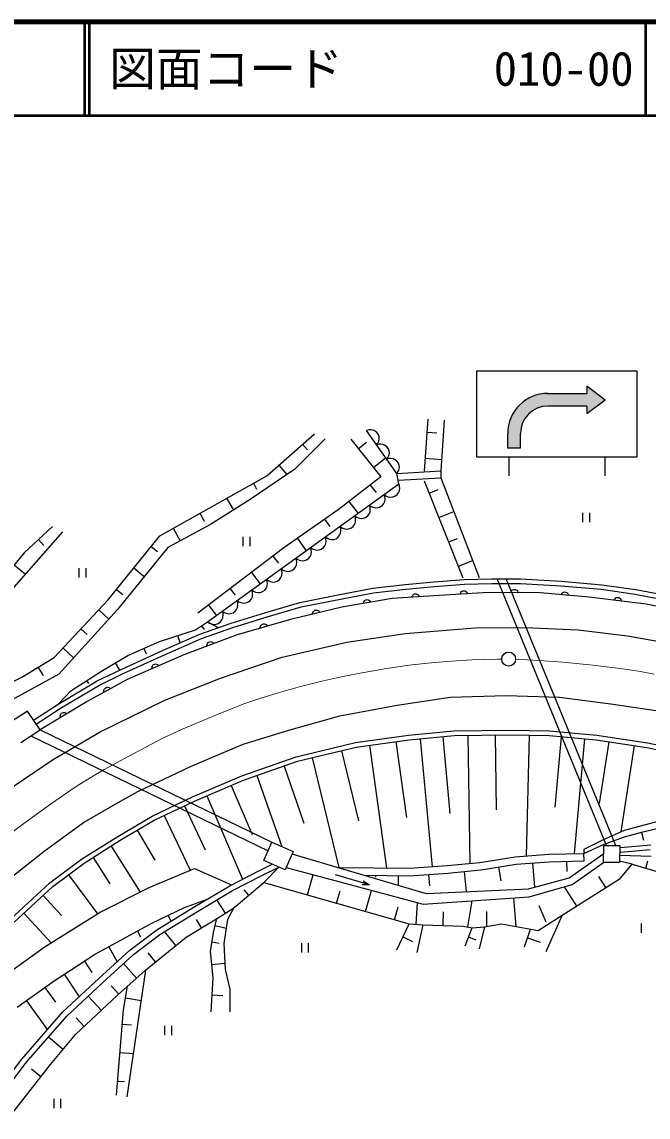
# Model space of a CAD drawing. Units: millimetres, scale not verified. Extents: x 40000 to 680000, y 20000 to 380000.
# Drawn here: x 111048 to 178032, y 262841 to 380000 of the extents above; entities that cross this region are included whole.
import ezdxf
from ezdxf.enums import TextEntityAlignment as Align

# ---------------------------------------------------------------- set-up
doc = ezdxf.new("R2010")
doc.units = ezdxf.units.MM
doc.header["$LTSCALE"] = 1000
doc.linetypes.add('CHAIN', pattern=[18.5, 12, -1.5, 3.5, -1.5])
for name, color, linetype, lineweight in [('M-BGD', 7, 'Continuous', 25), ('M-BMK', 2, 'CHAIN', 13), ('M-BMK-SRVR', 3, 'Continuous', 25), ('M-STR-STRC', 7, 'Continuous', 25), ('M-TTL', 2, 'Continuous', 140), ('M-TTL-LINE', 7, 'Continuous', 50)]:
    doc.layers.add(name, color=color, linetype=linetype, lineweight=lineweight)
doc.layers.add('M-TTL-TXT', color=7, linetype='Continuous')
doc.styles.add('ＭＳ ゴシック', font='')
doc.styles.get('ＭＳ ゴシック').set_extended_font_data('MS Gothic')

msp = doc.modelspace()

# ---------------------------------------------------------------- hatches: boundary and pattern name
at = {"layer": 'M-STR-STRC'}
msp.add_hatch(color=256, dxfattribs=at).paths.add_polyline_path([(164378, 334384), (164378, 335976), (164433, 336543), (164748, 337402), (165086, 337887), (165831, 338508), (166430, 338773), (166823, 338867), (167310, 338908), (171470, 338908), (171470, 338118), (173428, 339587), (171470, 341056), (171470, 340266), (167310, 340266), (166188, 340117), (165355, 339795), (164407, 339135), (164048, 338762), (163483, 337916), (163145, 337003), (163067, 336611), (163020, 335976), (163020, 334384)])

# ---------------------------------------------------------------- linework, layer by layer
at = {"layer": 'M-BGD'}
for p, q in [((154105, 331929), (154489, 337516)), ((151137, 331685), (147925, 336294)), ((156235, 337411), (155851, 331964)), ((137244, 331442), (142340, 335939)), ((143477, 335416), (140260, 332139)), ((146247, 335351), (149459, 331336)), ((154393, 336119), (155445, 336047)), ((141066, 334815), (141583, 334229)), ((147050, 334347), (147909, 335035)), ((148656, 332340), (149956, 333379)), ((154201, 333326), (155973, 333204)), ((140260, 332139), (135465, 328922)), ((138518, 332566), (139393, 331574)), ((151137, 331685), (155851, 331964)), ((151379, 330568), (151137, 331685)), ((155851, 331964), (155851, 331231)), ((125795, 325031), (137244, 331442)), ((130919, 315833), (151379, 330568)), ((135813, 330641), (136157, 330026)), ((149459, 331336), (144885, 327809)), ((148316, 330454), (148938, 329647)), ((151294, 330961), (155851, 331231)), ((158260, 320477), (154105, 330882)), ((155851, 331231), (159971, 320581)), ((154624, 329581), (155593, 329968)), ((135465, 328922), (131216, 326251)), ((132951, 329038), (133631, 327823)), ((146029, 328691), (147008, 327420)), ((130088, 327435), (130552, 326608)), ((144885, 327809), (139054, 323724)), ((155663, 326980), (157250, 327614)), ((171022, 327489), (171022, 326489)), ((171789, 326489), (171789, 327489)), ((114322, 326035), (111301, 323191)), ((131216, 326251), (126663, 323762)), ((127226, 325832), (127982, 324483)), ((143427, 326788), (143971, 326011)), ((105481, 314188), (115433, 325457)), ((112812, 324613), (113392, 323996)), ((120234, 318133), (125795, 325031)), ((134687, 324918), (134687, 323918)), ((135455, 323918), (135455, 324918)), ((140512, 324745), (141445, 323413)), ((156702, 324379), (157637, 324752)), ((126663, 323762), (121261, 317146)), ((124869, 323881), (125553, 323329)), ((139054, 323724), (129871, 316741)), ((111301, 323191), (104904, 315550)), ((137906, 322851), (138492, 322081)), ((157741, 321777), (159272, 322389)), ((110235, 321918), (111426, 320920)), ((117139, 321565), (117139, 320565)), ((117906, 320565), (117906, 321565)), ((123015, 321582), (124141, 320673)), ((135610, 321105), (136541, 319882)), ((152058, 319829), (155142, 320113)), ((155142, 320113), (158361, 320366)), ((155184, 319615), (158386, 319866)), ((158361, 320366), (161328, 320429)), ((158386, 319866), (161333, 319929)), ((161328, 320429), (164390, 320429)), ((161333, 319929), (164375, 319929)), ((173591, 291909), (161892, 320429)), ((174569, 291897), (162865, 320429)), ((164375, 319929), (168715, 319678)), ((164390, 320429), (168751, 320176)), ((168751, 320176), (173076, 319798)), ((121161, 319283), (121828, 318745)), ((133315, 319359), (133846, 318661)), ((140790, 317904), (145398, 318819)), ((145398, 318819), (148586, 319419)), ((145493, 318328), (148662, 318924)), ((148586, 319419), (152058, 319829)), ((148662, 318924), (152111, 319332)), ((152111, 319332), (155184, 319615)), ((160980, 318974), (155666, 318646)), ((166491, 318909), (160980, 318974)), ((171740, 318449), (166491, 318909)), ((168715, 319678), (173020, 319301)), ((173020, 319301), (176655, 318799)), ((173076, 319798), (176737, 319293)), ((176655, 318799), (181777, 317795)), ((176737, 319293), (181888, 318283)), ((114493, 311994), (120234, 318133)), ((131019, 317614), (131858, 316510)), ((137129, 316831), (140790, 317904)), ((140909, 317418), (145493, 318328)), ((150664, 318318), (145284, 317400)), ((155666, 318646), (150664, 318318)), ((177842, 317728), (171740, 318449)), ((184337, 316350), (177842, 317728)), ((121261, 317146), (115009, 310226)), ((119277, 317110), (120335, 316121)), ((133445, 315691), (137129, 316831)), ((133602, 315217), (137273, 316352)), ((137273, 316352), (140909, 317418)), ((145284, 317400), (139773, 316087)), ((129632, 314974), (130919, 315833)), ((130094, 314505), (133445, 315691)), ((130275, 315403), (130546, 314998)), ((130277, 314039), (133602, 315217)), ((130919, 315833), (132054, 315199)), ((139773, 316087), (134065, 314447)), ((152063, 314575), (159962, 315228)), ((159962, 315228), (165703, 315163)), ((165703, 315163), (170534, 314967)), ((117364, 315064), (118019, 314451)), ((125784, 313727), (129632, 314974)), ((126091, 312759), (130094, 314505)), ((126295, 312303), (130277, 314039)), ((127708, 314351), (127966, 313554)), ((134065, 314447), (128357, 312282)), ((145795, 313661), (152063, 314575)), ((170534, 314967), (175822, 314314)), ((175822, 314314), (180262, 313531)), ((115450, 313017), (116578, 311963)), ((122363, 312230), (125784, 313727)), ((124074, 312979), (124329, 312395)), ((138875, 312029), (145795, 313661)), ((111055, 309907), (114493, 311994)), ((119655, 310627), (122363, 312230)), ((121661, 310739), (126091, 312759)), ((121874, 310286), (126295, 312303)), ((128357, 312282), (122302, 309658)), ((132286, 309809), (138875, 312029)), ((112774, 310950), (113307, 310072)), ((116270, 308454), (119655, 310627)), ((119114, 309493), (121661, 310739)), ((121009, 311429), (121472, 310647)), ((106236, 307481), (111055, 309907)), ((115009, 310226), (108108, 306438)), ((114914, 307023), (119114, 309493)), ((117963, 309540), (118165, 309225)), ((122302, 309658), (118037, 307296)), ((119351, 309053), (121874, 310286)), ((126345, 307459), (132286, 309809)), ((114914, 307023), (116270, 308454)), ((115178, 306598), (119351, 309053)), ((112303, 305309), (114914, 307023)), ((118037, 307296), (112986, 304278)), ((119424, 304064), (126345, 307459)), ((151179, 306925), (156871, 307752)), ((156871, 307752), (162857, 307947)), ((162857, 307947), (168551, 307752)), ((168551, 307752), (174294, 307022)), ((174294, 307022), (178867, 306341)), ((111659, 306283), (109621, 304934)), ((112986, 304278), (111659, 306283)), ((112579, 304892), (115178, 306598)), ((145047, 305757), (151179, 306925)), ((139597, 304248), (145047, 305757)), ((110948, 302930), (112986, 304278)), ((112017, 303637), (137374, 291323)), ((112986, 304278), (137770, 292242)), ((114332, 301061), (119424, 304064)), ((134732, 302719), (139597, 304248)), ((146717, 302912), (152400, 303702)), ((152400, 303702), (157244, 304147)), ((152458, 303206), (157271, 303648)), ((156068, 303537), (156823, 295306)), ((157244, 304147), (163125, 304246)), ((157271, 303648), (163123, 303746)), ((158734, 303672), (158964, 289981)), ((161660, 303721), (161795, 295715)), ((163123, 303746), (167464, 303648)), ((163125, 304246), (167492, 304147)), ((165294, 303697), (165001, 290773)), ((167464, 303648), (172472, 303206)), ((167492, 304147), (172532, 303702)), ((168716, 303537), (168050, 295994)), ((172532, 303702), (177969, 302862)), ((129086, 300335), (134732, 302719)), ((140391, 301380), (146717, 302912)), ((140532, 300899), (146811, 302420)), ((146811, 302420), (152458, 303206)), ((148222, 302616), (150049, 289485)), ((151046, 303009), (152174, 294898)), ((153661, 303316), (154918, 289628)), ((171220, 303316), (170136, 291027)), ((172472, 303206), (177882, 302370)), ((173825, 302997), (172801, 296373)), ((176530, 302579), (175103, 293346)), ((177882, 302370), (182591, 301438)), ((177969, 302862), (182713, 301923)), ((134562, 299351), (140391, 301380)), ((142102, 301279), (144946, 289535)), ((145241, 302040), (147063, 294517)), ((109218, 297591), (114332, 301061)), ((123441, 297658), (129086, 300335)), ((134743, 298885), (140532, 300899)), ((139085, 300396), (141215, 294275)), ((129308, 297090), (134562, 299351)), ((129513, 296635), (134743, 298885)), ((136190, 299388), (138837, 291783)), ((121592, 296636), (123441, 297658)), ((133436, 298322), (135691, 293079)), ((117650, 294349), (121592, 296636)), ((124970, 295044), (129308, 297090)), ((125204, 294601), (129513, 296635)), ((130821, 297197), (134649, 288299)), ((128436, 296126), (130657, 291420)), ((113445, 291283), (117650, 294349)), ((121304, 292875), (124970, 295044)), ((121565, 292448), (125204, 294601)), ((126282, 295110), (129049, 289244)), ((179352, 294526), (175457, 293503)), ((123385, 293525), (125279, 290323)), ((175457, 293503), (173159, 292482)), ((175525, 292805), (177466, 293367)), ((177327, 293281), (177544, 292462)), ((177466, 293367), (179129, 293757)), ((117416, 290421), (121304, 292875)), ((117700, 290009), (121565, 292448)), ((120599, 291838), (123703, 286918)), ((136923, 290275), (137770, 292242)), ((137770, 292242), (140050, 291260)), ((173159, 292482), (171168, 291478)), ((171168, 291052), (173330, 292040)), ((173279, 290091), (173300, 291912)), ((173300, 291912), (174997, 291892)), ((173330, 292040), (175525, 292805)), ((174997, 291892), (174975, 290071)), ((175082, 291674), (178321, 291974)), ((109698, 288315), (113445, 291283)), ((118666, 290619), (120456, 287782)), ((140050, 291260), (139203, 289294)), ((139938, 290999), (145954, 289204)), ((160049, 290088), (163820, 290681)), ((163820, 290681), (167413, 290960)), ((167413, 290960), (171168, 291052)), ((169587, 288420), (173290, 291056)), ((171168, 291478), (171168, 291052)), ((171188, 290253), (171168, 291052)), ((175055, 290877), (178372, 290763)), ((175128, 291176), (178265, 291467)), ((114031, 287889), (117416, 290421)), ((114351, 287504), (117700, 290009)), ((124647, 287391), (129496, 289432)), ((129496, 289432), (133467, 287703)), ((136453, 289215), (137810, 289893)), ((136724, 288680), (138531, 289583)), ((139203, 289294), (136923, 290275)), ((136928, 287945), (138531, 289583)), ((139302, 289524), (145595, 287862)), ((144841, 289536), (152497, 289461)), ((152497, 289461), (156526, 289740)), ((156526, 289740), (160049, 290088)), ((160151, 289295), (163913, 289886)), ((162032, 289590), (162263, 288123)), ((163913, 289886), (167453, 290161)), ((165683, 290024), (165884, 287444)), ((167453, 290161), (171188, 290253)), ((169321, 290207), (169348, 289100)), ((169926, 287728), (173279, 290091)), ((174975, 290071), (173279, 290091)), ((176330, 289884), (174977, 290219)), ((175060, 288380), (176330, 289884)), ((176330, 289884), (182145, 288179)), ((177784, 289458), (178015, 290245)), ((116025, 288756), (119136, 284599)), ((133276, 287589), (136453, 289215)), ((133567, 287064), (136724, 288680)), ((141590, 286612), (142203, 288753)), ((148218, 287687), (144597, 288752)), ((145954, 289204), (154295, 286774)), ((147655, 288708), (152521, 288661)), ((148872, 288696), (148870, 288491)), ((151304, 288672), (151294, 287648)), ((152521, 288661), (156593, 288942)), ((154557, 288801), (154640, 287596)), ((156593, 288942), (160151, 289295)), ((158372, 289118), (158585, 286970)), ((165236, 287274), (169587, 288420)), ((168845, 284436), (175060, 288380)), ((173507, 287394), (172755, 288578)), ((109867, 284066), (114031, 287889)), ((110212, 283703), (114351, 287504)), ((119416, 284775), (124647, 287391)), ((129532, 285357), (133276, 287589)), ((129842, 284844), (133567, 287064)), ((133719, 285238), (136928, 287945)), ((135324, 286592), (134840, 287164)), ((136928, 287945), (152470, 283500)), ((144699, 285723), (145076, 287043)), ((145595, 287862), (153972, 285628)), ((147807, 284834), (148453, 287093)), ((154295, 286774), (165236, 287274)), ((165321, 286415), (169926, 287728)), ((170399, 285422), (169087, 287489)), ((113316, 286553), (115276, 284419)), ((128437, 285245), (130794, 286110)), ((132813, 284664), (131916, 286080)), ((153972, 285628), (165321, 286415)), ((158735, 283183), (159219, 285992)), ((163903, 283244), (163663, 286300)), ((113418, 281010), (119416, 284775)), ((124963, 283569), (128437, 285245)), ((125474, 282875), (129532, 285357)), ((125812, 282379), (129842, 284844)), ((132149, 284235), (133719, 285238)), ((133719, 285238), (133051, 283968)), ((150915, 283945), (151313, 285336)), ((153205, 283450), (153364, 285789)), ((156095, 283333), (156141, 284801)), ((160790, 283316), (160786, 284849)), ((167145, 283695), (166391, 285424)), ((111246, 284653), (114162, 281477)), ((118820, 280236), (124963, 283569)), ((126700, 284407), (126993, 283799)), ((128606, 282096), (132149, 284235)), ((130256, 283093), (129726, 283971)), ((131547, 282598), (131907, 284090)), ((133051, 283968), (132650, 281428)), ((160523, 283199), (162361, 283533)), ((162361, 283533), (166272, 282798)), ((166272, 282798), (168845, 284436)), ((168845, 284436), (167107, 280525)), ((177281, 283561), (177281, 282561)), ((122600, 280706), (125474, 282875)), ((122984, 280245), (125812, 282379)), ((123427, 282736), (123752, 282138)), ((127521, 281210), (126315, 282686)), ((131213, 280559), (131547, 282598)), ((131727, 283344), (132907, 283059)), ((151166, 280726), (152470, 283500)), ((152470, 283500), (153940, 283400)), ((153940, 283400), (153305, 280459)), ((153940, 283400), (158250, 283266)), ((158250, 283266), (159219, 283099)), ((158451, 281160), (159219, 283099)), ((159219, 283099), (160523, 283199)), ((160523, 283199), (159955, 280826)), ((164801, 281060), (165445, 282954)), ((124267, 278550), (128606, 282096)), ((131380, 281578), (132144, 281453)), ((132650, 281428), (132784, 278620)), ((140947, 281438), (140947, 280438)), ((141714, 280438), (141714, 281438)), ((151818, 282113), (152823, 281641)), ((158835, 282130), (159620, 281819)), ((165123, 282007), (166500, 281539)), ((107293, 276608), (113418, 281010)), ((114496, 277428), (118820, 280236)), ((119293, 277670), (122600, 280706)), ((119700, 277229), (122984, 280245)), ((120356, 281069), (121233, 279452)), ((125352, 279437), (124565, 280400)), ((131514, 277751), (131213, 280559)), ((117739, 279534), (118542, 278296)), ((123309, 277704), (121927, 279267)), ((131363, 279155), (132751, 279304)), ((115443, 274092), (119293, 277670)), ((115577, 278130), (117161, 275689)), ((121265, 275897), (124267, 278550)), ((124267, 278550), (122283, 265013)), ((131280, 274108), (131514, 277751)), ((132784, 278620), (133285, 276515)), ((110551, 274583), (114496, 277428)), ((113509, 276717), (114656, 275127)), ((115875, 273674), (119700, 277229)), ((121424, 275991), (120579, 276897)), ((121908, 274315), (122351, 276857)), ((133285, 276515), (133285, 274108)), ((116788, 271661), (121265, 275897)), ((119570, 274259), (118151, 275778)), ((122130, 275586), (123790, 275297)), ((131397, 275930), (132530, 275857)), ((111537, 275295), (113781, 272183)), ((121157, 265174), (121908, 274315)), ((111051, 269049), (115443, 274092)), ((111517, 268670), (115875, 273674)), ((117715, 272527), (116859, 273444)), ((121783, 272792), (122755, 272712)), ((126304, 272608), (126304, 271608)), ((127072, 271608), (127072, 272608)), ((115448, 270066), (113880, 271384)), ((114107, 268471), (116788, 271661)), ((121533, 269745), (122959, 269627)), ((106443, 262977), (111051, 269049)), ((106940, 262639), (111517, 268670)), ((110024, 263209), (114107, 268471)), ((113086, 267156), (112060, 267952)), ((121282, 266698), (122022, 266637)), ((114456, 264783), (114456, 263783)), ((115224, 263783), (115224, 264783))]:
    msp.add_line(p, q, dxfattribs=at)
for points in [[(148995, 334757), (149132, 334938), (149217, 335135), (149282, 335402), (149256, 335636), (149188, 335856), (149022, 336094), (148839, 336235), (148629, 336339), (148356, 336371), (148144, 336355), (147925, 336294)], [(150066, 333221), (150203, 333402), (150288, 333598), (150353, 333866), (150327, 334099), (150259, 334320), (150093, 334558), (149910, 334698), (149700, 334803), (149426, 334835), (149215, 334819), (148995, 334757)], [(151137, 331685), (151273, 331866), (151359, 332062), (151424, 332330), (151398, 332563), (151330, 332784), (151164, 333022), (150980, 333162), (150770, 333267), (150497, 333299), (150286, 333283), (150066, 333221)], [(149806, 329434), (149995, 329296), (150200, 329210), (150478, 329148), (150719, 329178), (150947, 329252), (151191, 329428), (151333, 329620), (151438, 329839), (151467, 330123), (151447, 330341), (151379, 330568)], [(148232, 328301), (148421, 328162), (148626, 328077), (148904, 328014), (149145, 328044), (149373, 328118), (149617, 328294), (149759, 328486), (149864, 328705), (149893, 328989), (149873, 329208), (149806, 329434)], [(146658, 327167), (146847, 327029), (147052, 326943), (147330, 326881), (147571, 326911), (147799, 326985), (148043, 327161), (148185, 327353), (148290, 327572), (148319, 327856), (148299, 328074), (148232, 328301)], [(145084, 326034), (145273, 325895), (145478, 325810), (145756, 325747), (145997, 325777), (146225, 325852), (146469, 326027), (146611, 326219), (146716, 326439), (146745, 326722), (146725, 326941), (146658, 327167)], [(143510, 324900), (143699, 324762), (143904, 324676), (144182, 324614), (144423, 324644), (144651, 324718), (144895, 324894), (145037, 325086), (145142, 325305), (145171, 325589), (145151, 325807), (145084, 326034)], [(141936, 323767), (142125, 323628), (142330, 323543), (142608, 323480), (142850, 323511), (143077, 323585), (143321, 323760), (143463, 323953), (143569, 324172), (143597, 324455), (143577, 324674), (143510, 324900)], [(140362, 322633), (140551, 322495), (140756, 322409), (141035, 322347), (141276, 322377), (141503, 322451), (141747, 322627), (141889, 322819), (141995, 323038), (142023, 323322), (142003, 323541), (141936, 323767)], [(138788, 321500), (138978, 321362), (139182, 321276), (139461, 321213), (139702, 321244), (139929, 321318), (140173, 321494), (140316, 321686), (140421, 321905), (140449, 322188), (140429, 322407), (140362, 322633)], [(137214, 320367), (137404, 320228), (137609, 320143), (137887, 320080), (138128, 320110), (138355, 320184), (138599, 320360), (138742, 320552), (138847, 320771), (138876, 321055), (138856, 321274), (138788, 321500)], [(135640, 319233), (135830, 319095), (136035, 319009), (136313, 318947), (136554, 318977), (136781, 319051), (137025, 319227), (137168, 319419), (137273, 319638), (137302, 319922), (137282, 320140), (137214, 320367)], [(134066, 318100), (134256, 317961), (134461, 317876), (134739, 317813), (134980, 317843), (135207, 317918), (135451, 318093), (135594, 318285), (135699, 318505), (135728, 318788), (135708, 319007), (135640, 319233)], [(152766, 318456), (152792, 318550), (152835, 318631), (152905, 318724), (152989, 318777), (153081, 318811), (153205, 318819), (153301, 318798), (153392, 318755), (153475, 318673), (153528, 318598), (153564, 318508)], [(157924, 318785), (157950, 318879), (157993, 318960), (158064, 319053), (158149, 319106), (158241, 319140), (158365, 319147), (158460, 319125), (158551, 319083), (158634, 319000), (158687, 318925), (158723, 318835)], [(163336, 318946), (163369, 319038), (163418, 319115), (163495, 319202), (163584, 319249), (163678, 319276), (163802, 319275), (163896, 319245), (163983, 319196), (164060, 319107), (164107, 319029), (164136, 318937)], [(168717, 318714), (168757, 318803), (168812, 318876), (168895, 318957), (168987, 318997), (169083, 319017), (169207, 319006), (169298, 318970), (169381, 318915), (169451, 318820), (169492, 318738), (169514, 318644)], [(132492, 316966), (132682, 316828), (132887, 316742), (133165, 316680), (133406, 316710), (133634, 316784), (133877, 316960), (134020, 317152), (134125, 317371), (134154, 317655), (134134, 317873), (134066, 318100)], [(147580, 317791), (147596, 317888), (147630, 317972), (147690, 318072), (147769, 318134), (147857, 318178), (147979, 318198), (148076, 318187), (148171, 318154), (148263, 318081), (148323, 318012), (148368, 317926)], [(174394, 318135), (174436, 318223), (174493, 318295), (174579, 318373), (174672, 318411), (174769, 318427), (174892, 318413), (174982, 318374), (175064, 318316), (175131, 318219), (175169, 318136), (175188, 318041)], [(130919, 315833), (131108, 315694), (131313, 315609), (131591, 315546), (131832, 315576), (132060, 315651), (132304, 315826), (132446, 316019), (132551, 316238), (132580, 316521), (132560, 316740), (132492, 316966)], [(142139, 316651), (142149, 316748), (142178, 316835), (142231, 316938), (142306, 317005), (142391, 317054), (142511, 317083), (142609, 317077), (142706, 317051), (142802, 316983), (142867, 316919), (142918, 316836)], [(136535, 315157), (136540, 315254), (136565, 315342), (136613, 315448), (136685, 315518), (136767, 315571), (136886, 315605), (136984, 315604), (137082, 315583), (137182, 315520), (137249, 315458), (137303, 315378)], [(130837, 313223), (130834, 313320), (130852, 313410), (130891, 313519), (130957, 313595), (131035, 313655), (131151, 313699), (131248, 313706), (131348, 313692), (131452, 313638), (131524, 313582), (131585, 313506)], [(124963, 310811), (124955, 310908), (124968, 310999), (125003, 311110), (125065, 311189), (125140, 311252), (125254, 311301), (125351, 311313), (125451, 311304), (125557, 311254), (125633, 311201), (125697, 311129)], [(119820, 308283), (119803, 308379), (119807, 308470), (119831, 308584), (119885, 308669), (119954, 308739), (120062, 308799), (120158, 308820), (120258, 308821), (120369, 308781), (120449, 308737), (120520, 308671)], [(115168, 305582), (115148, 305677), (115150, 305769), (115170, 305883), (115221, 305970), (115287, 306042), (115394, 306105), (115489, 306130), (115589, 306133), (115701, 306098), (115782, 306056), (115855, 305992)], [(147559, 288106), (148218, 287687), (147438, 287694)]]:
    msp.add_lwpolyline(points, dxfattribs=at)
at = {"layer": 'M-BMK'}
for p, q in [((163867, 311821), (166390, 311701)), ((166390, 311701), (168911, 311520)), ((168911, 311520), (172115, 311195)), ((172115, 311195), (175311, 310810)), ((175311, 310810), (177010, 310554)), ((177010, 310554), (178698, 310238))]:
    msp.add_line(p, q, dxfattribs=at)
msp.add_lwpolyline([(109997, 293317), (111382, 294366), (114096, 296308), (116851, 298204), (118340, 299139), (119861, 300023), (123011, 301747), (126185, 303416), (128118, 304303), (130086, 305140), (132474, 306136), (134884, 307076), (136727, 307701), (138600, 308272), (140865, 308897), (143145, 309464), (145379, 309962), (147634, 310403), (150045, 310818), (152478, 311175), (154473, 311413), (156473, 311591), (159168, 311740), (161877, 311829), (162117, 311836), (162367, 311843)], dxfattribs=at)
at = {"layer": 'M-BMK-SRVR'}
msp.add_circle((163117, 311838), 746, dxfattribs=at)
at = {"layer": 'M-STR-STRC'}
for p, q in [((176849, 342623), (159689, 342623)), ((159689, 342623), (159689, 333470)), ((176849, 333470), (176849, 342623)), ((171470, 341056), (173428, 339587)), ((171470, 341056), (171470, 340266)), ((167184, 340266), (171470, 340266)), ((171470, 338908), (167310, 338908)), ((171470, 338118), (173428, 339587)), ((171470, 338908), (171470, 338118)), ((163020, 334384), (163020, 335976)), ((164378, 334384), (164378, 335976)), ((164378, 334384), (163020, 334384)), ((159689, 333470), (176849, 333470)), ((163121, 333470), (163121, 331451)), ((173417, 333470), (173417, 331451))]:
    msp.add_line(p, q, dxfattribs=at)
for radius in [4290, 2932]:
    msp.add_arc((167310, 335976), radius, 90, 180, dxfattribs=at)
at = {"layer": 'M-TTL'}
msp.add_line((680000, 380000), (40000, 380000), dxfattribs=at)
at = {"layer": 'M-TTL-LINE'}
for p, q in [((117750, 380000), (117750, 370000)), ((118250, 380000), (118250, 370000)), ((177750, 380000), (177750, 370000)), ((40000, 370000), (680000, 370000))]:
    msp.add_line(p, q, dxfattribs=at)

# ---------------------------------------------------------------- texts
at = {"layer": 'M-TTL-TXT', "style": 'ＭＳ ゴシック'}
for s, p in [('図面コード', (120380, 375000)), ('010-00', (161521, 375000))]:
    msp.add_text(s, height=3666, dxfattribs=at).set_placement(p, align=Align.MIDDLE_LEFT)

doc.saveas('drawing.dxf')
